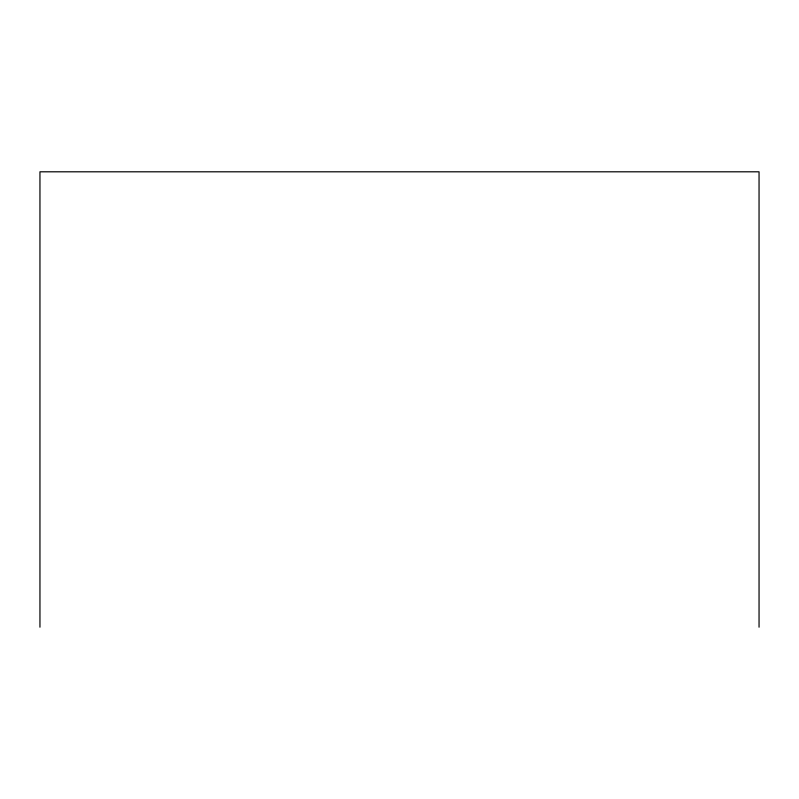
<?xml version="1.0" encoding="UTF-8"?>
<svg xmlns="http://www.w3.org/2000/svg" width="799" height="799" viewBox="0 0 799 799"><rect width="100%" height="100%" fill="white"/><g stroke="black" fill="none" stroke-linecap="round" stroke-linejoin="round"><path stroke-width="1.2" d="M759.05 627.195L759.05 171.805L39.95 171.805L39.95 627.195"/></g></svg>
